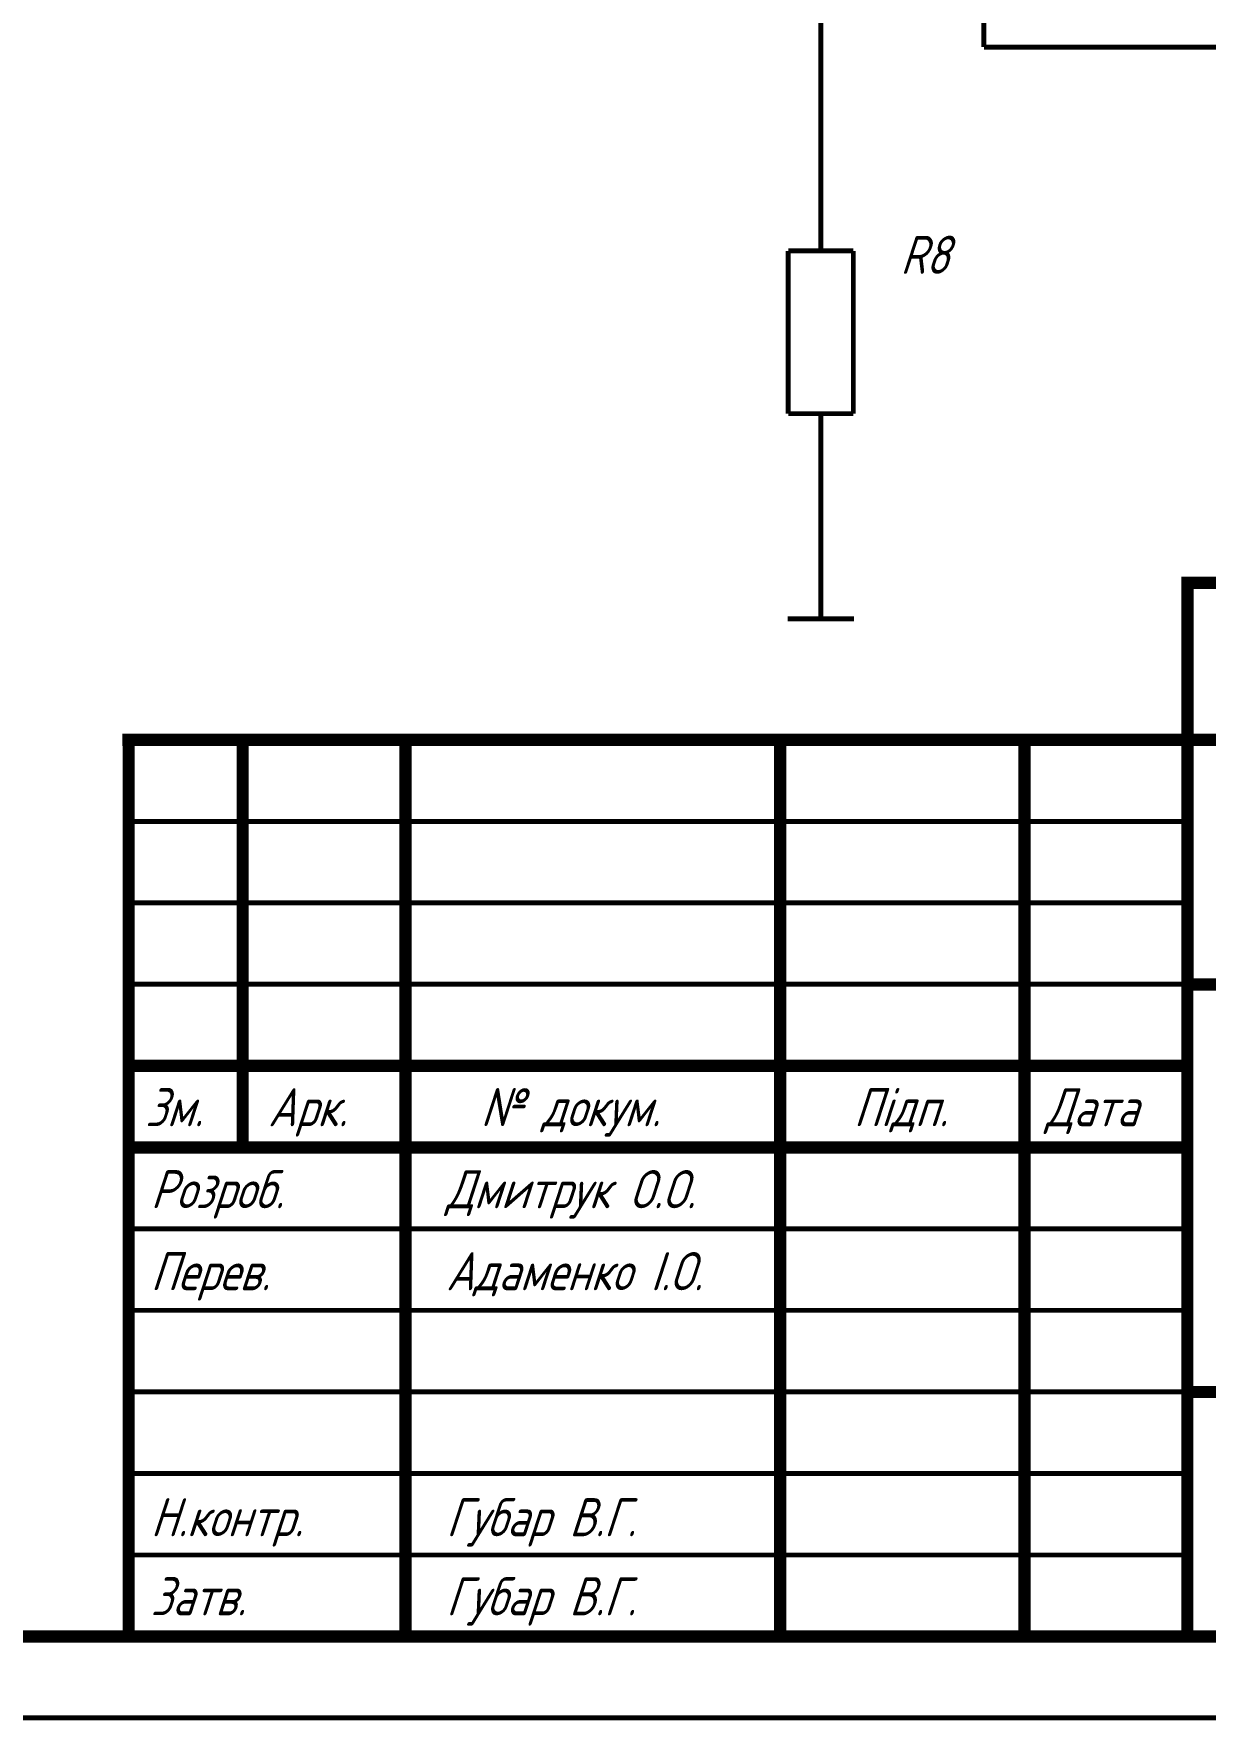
# Model space of a CAD drawing. Header units: millimetres. Extents: x 0 to 420, y 0 to 297.
# Drawn here: x 224.2 to 296.1, y -0.1 to 103.3 of the extents above; entities that cross this region are included whole.
import ezdxf

# ---------------------------------------------------------------- set-up
doc = ezdxf.new("R2010")
doc.units = ezdxf.units.MM
doc.layers.add('Sheet', color=255, linetype='Continuous')
doc.styles.add('GOST', font='', dxfattribs={"oblique": 18})
doc.styles.get('GOST').set_extended_font_data('GOST type A')

msp = doc.modelspace()

# ---------------------------------------------------------------- linework, layer by layer
at = {"layer": 'Sheet'}
for points, const_width in [([(0.04, 297), (419.98, 297), (419.98, 0), (0.04, 0), (0.04, 297)], 0.3), ([(0.04, 297), (0.04, 0), (419.98, 0), (419.98, 297), (0.04, 297), (0.04, 297)], 0.0991), ([(0.04, 297), (0.04, 0), (419.98, 0), (419.98, 297), (0.04, 297), (0.04, 297)], 0.0991)]:
    msp.add_lwpolyline(points, close=True, dxfattribs=dict(at, const_width=const_width))
for points, const_width in [([(282.5, 102.49), (282.5, 117.5)], 0.3), ([(272.49, 94.99), (272.49, 107.49)], 0.3), ([(297.49, 102.49), (282.5, 102.49)], 0.3), ([(272.49, 89.99), (272.49, 94.99)], 0.3), ([(270.49, 80), (270.49, 89.99)], 0.3), ([(270.49, 89.99), (274.49, 89.99)], 0.3), ([(274.49, 89.99), (274.49, 80)], 0.3), ([(272.49, 80), (270.49, 80)], 0.3), ([(274.49, 80), (272.49, 80)], 0.3), ([(272.49, 80), (272.49, 74.99)], 0.3), ([(272.49, 72.5), (272.49, 74.99)], 0.3), ([(272.49, 72.5), (272.49, 67.41)], 0.3), ([(295, 70.01), (295, 45)], 0.749), ([(295, 69.61), (295.14, 69.63), (414.98, 69.61), (414.98, 69.61)], 0.749), ([(270.46, 67.41), (274.52, 67.41)], 0.3), ([(230.01, 59.99), (229.62, 59.99), (414.97, 59.99)], 0.749), ([(230, 5), (230, 60)], 0.749), ([(237, 60), (237, 34.99)], 0.749), ([(246.99, 60), (246.99, 5)], 0.749), ([(270, 60), (270, 5)], 0.749), ([(284.99, 60), (284.99, 5)], 0.749), ([(294.99, 60), (294.99, 5)], 0.749), ([(230, 54.99), (294.99, 54.99)], 0.3), ([(230, 49.99), (294.99, 49.99)], 0.3), ([(230, 45), (294.99, 45)], 0.3), ([(294.99, 44.99), (414.97, 44.99)], 0.749), ([(230, 40), (294.99, 40)], 0.749), ([(230, 34.99), (294.99, 34.99)], 0.749), ([(230, 29.99), (294.99, 29.99)], 0.3), ([(230, 25), (294.99, 25)], 0.3), ([(230, 20), (294.99, 20)], 0.3), ([(294.99, 19.99), (414.97, 19.99)], 0.749), ([(230, 14.99), (294.99, 14.99)], 0.3), ([(230, 9.99), (294.99, 9.99)], 0.3), ([(20.05, 4.99), (414.97, 4.99)], 0.749)]:
    msp.add_lwpolyline(points, dxfattribs=dict(at, const_width=const_width))

# ---------------------------------------------------------------- texts
at = {"layer": 'Sheet', "style": 'GOST', "oblique": 18}
for s, height, p in [('R8', 2.336, (277.37, 88.58)), ('Зм.', 2.336, (231.02, 36.29)), ('Арк.', 2.336, (238.56, 36.29)), ('№ докум.', 2.336, (251.61, 36.29)), ('Підп.', 2.336, (274.51, 36.29)), ('Дата', 2.336, (286.29, 36.29)), ('Розроб.', 2.336, (231.35, 31.26)), ('Дмитрук О.О.', 2.3358, (249.49, 31.26)), ('Перев.', 2.336, (231.35, 26.23)), ('Адаменко І.О.', 2.3358, (249.49, 26.23)), ('Н.контр.', 2.336, (231.35, 11.14)), ('Губар В.Г.', 2.336, (249.49, 11.14)), ('Затв.', 2.336, (231.35, 6.29)), ('Губар В.Г.', 2.336, (249.49, 6.29))]:
    msp.add_text(s, height=height, dxfattribs=at).set_placement(p)

doc.saveas('drawing.dxf')
